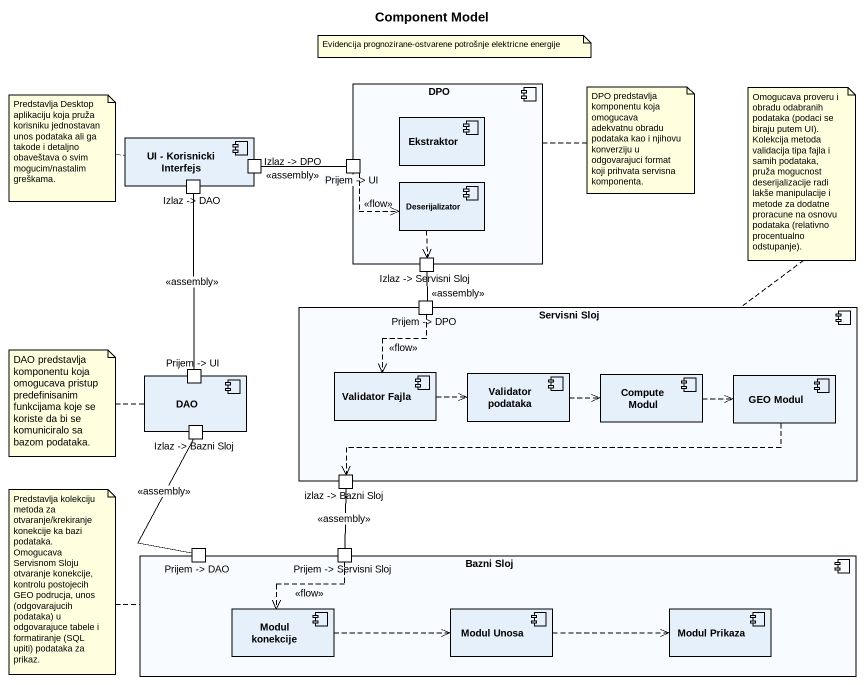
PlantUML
@startuml
title Component Model
component DPO {
  component Ekstraktor
  port "Prijem -> UI" as Prijem_UI
  component Deserijalizator
  port "Izlaz -> Servisni Sloj" as Izlaz_Servisni_Sloj
}
component "UI - Korisnicki Interfejs" as UI_Korisnicki_Interfejs {
  port "Izlaz -> DPO" as Izlaz_DPO
  port "Izlaz -> DAO" as Izlaz_DAO
}
component "Servisni Sloj" as Servisni_Sloj {
  port "Prijem -> DPO" as Prijem_DPO
  component "Validator Fajla" as Validator_Fajla
  component "Validator podataka" as Validator_podataka
  component "Compute Modul" as Compute_Modul
  component "GEO Modul" as GEO_Modul
  port "izlaz -> Bazni Sloj" as izlaz_Bazni_Sloj
}
component DAO {
  port "Prijem -> UI" as Prijem_UI_2
  port "Izlaz -> Bazni Sloj" as Izlaz_Bazni_Sloj
}
component "Bazni Sloj" as Bazni_Sloj {
  port "Prijem -> DAO" as Prijem_DAO
  port "Prijem -> Servisni Sloj" as Prijem_Servisni_Sloj
  component "Modul konekcije" as Modul_konekcije
  component "Modul Unosa" as Modul_Unosa
  component "Modul Prikaza" as Modul_Prikaza
}
Izlaz_DPO -right- Prijem_UI : <<assembly>>
Prijem_UI .right.> Deserijalizator : <<flow>>
Izlaz_DAO -- Prijem_UI_2 : <<assembly>>
Deserijalizator ..> Izlaz_Servisni_Sloj
Izlaz_Servisni_Sloj -- Prijem_DPO : <<assembly>>
Prijem_DPO ..> Validator_Fajla : <<flow>>
Validator_Fajla .right.> Validator_podataka
Validator_podataka .right.> Compute_Modul
Compute_Modul .right.> GEO_Modul
GEO_Modul .left.> izlaz_Bazni_Sloj
Izlaz_Bazni_Sloj -- Prijem_DAO : <<assembly>>
izlaz_Bazni_Sloj -- Prijem_Servisni_Sloj : <<assembly>>
Prijem_Servisni_Sloj ..> Modul_konekcije : <<flow>>
Modul_konekcije .right.> Modul_Unosa
Modul_Unosa .right.> Modul_Prikaza
note as N1
  Evidencija prognozirane-ostvarene potrošnje elektricne energije
end note
note right of DPO : DPO predstavlja komponentu koja omogucava adekvatnu obradu podataka kao i njihovu konverziju u odgovarajuci format koji prihvata servisna komponenta.
note left of UI_Korisnicki_Interfejs : Predstavlja Desktop aplikaciju koja pruža korisniku jednostavan unos podataka ali ga takode i detaljno obaveštava o svim mogucim/nastalim greškama.
note top of Servisni_Sloj
  Omogucava proveru i obradu odabranih podataka (podaci se biraju putem UI).
  Kolekcija metoda validacija tipa fajla i samih podataka, pruža mogucnost deserijalizacije radi lakše manipulacije i metode za dodatne proracune na osnovu podataka (relativno procentualno odstupanje).
end note
note left of DAO : DAO predstavlja komponentu koja omogucava pristup predefinisanim funkcijama koje se koriste da bi se komuniciralo sa bazom podataka.
note left of Bazni_Sloj
  Predstavlja kolekciju metoda za otvaranje/krekiranje konekcije ka bazi podataka.
  Omogucava Servisnom Sloju otvaranje konekcije, kontrolu postojecih GEO podrucja, unos (odgovarajucih podataka) u odgovarajuce tabele i formatiranje (SQL upiti) podataka za prikaz.
end note
@enduml
